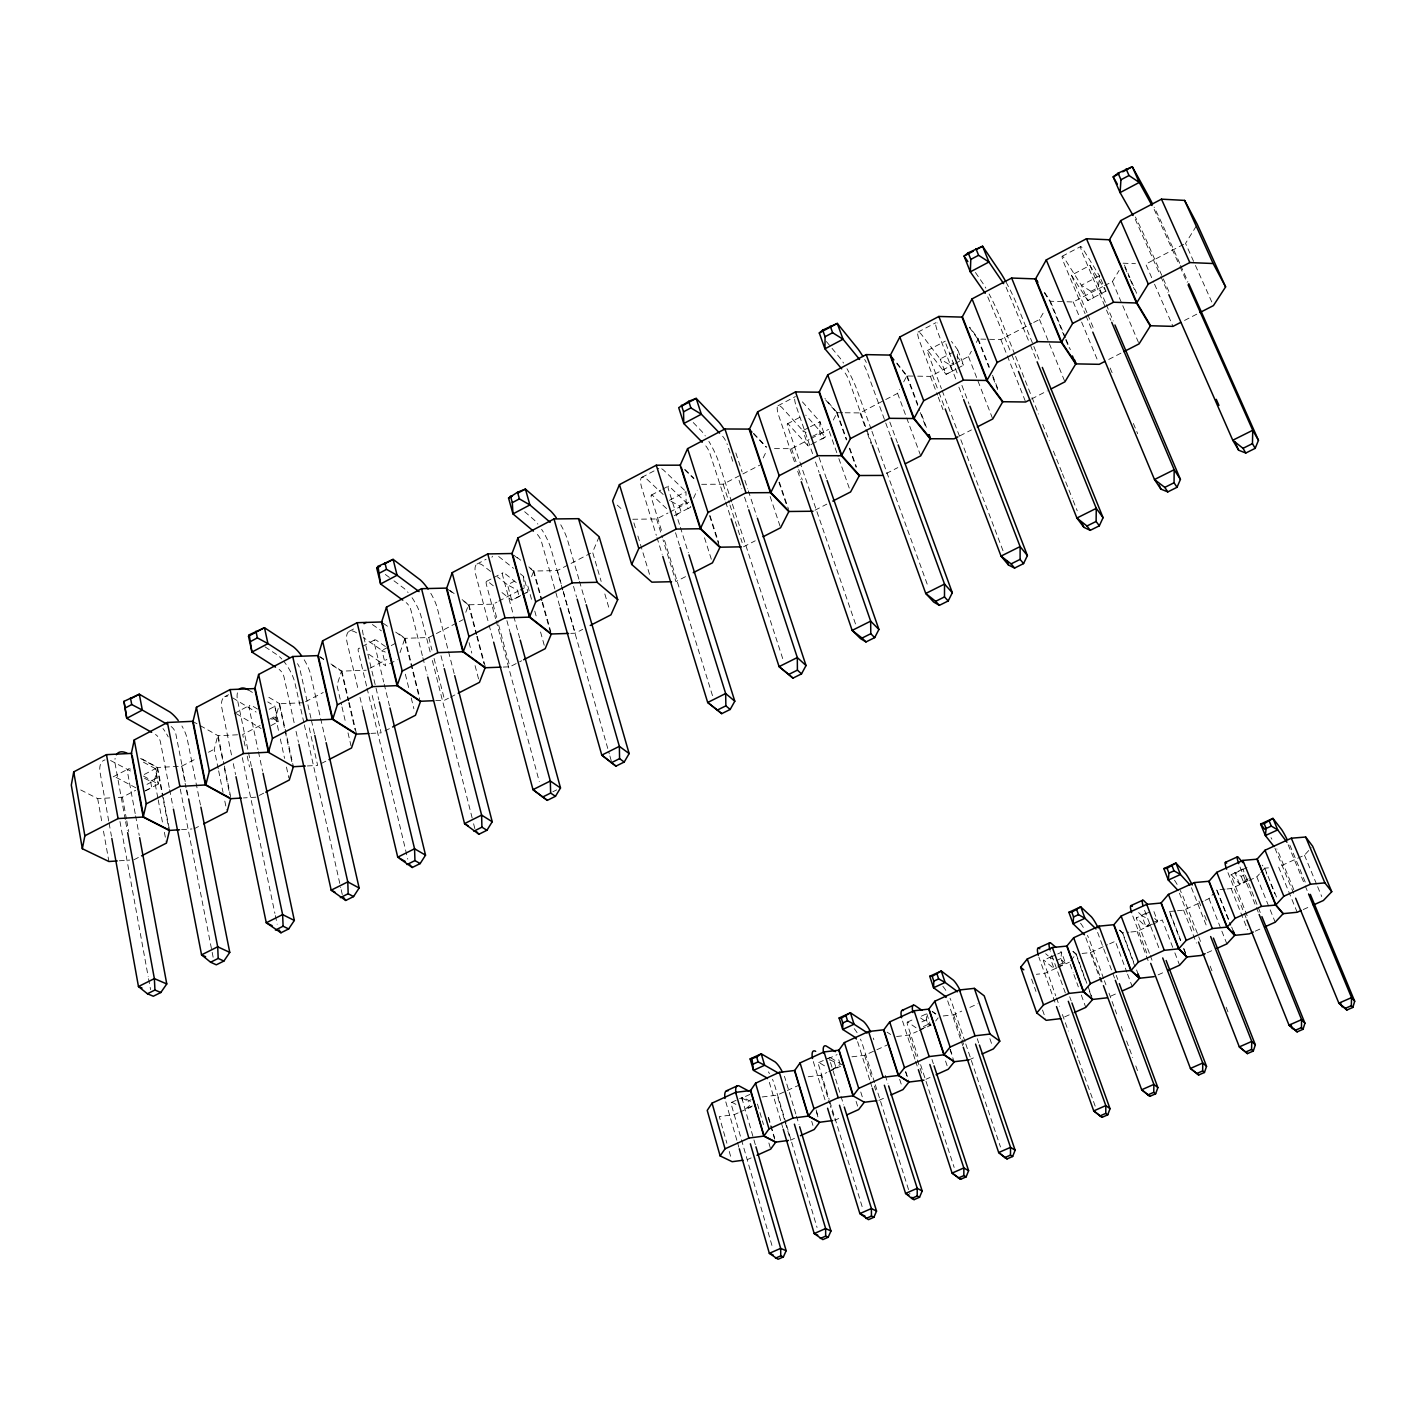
<?xml version="1.0" encoding="UTF-8"?>
<svg xmlns="http://www.w3.org/2000/svg" width="1426" height="1426" viewBox="0 0 1426 1426"><rect width="100%" height="100%" fill="white"/><g stroke="black" fill="none" stroke-linecap="round" stroke-linejoin="round"><path stroke-width="0.75" stroke-dasharray="5 3.75" d="M810.467 426.677L819.968 421.722L825.351 437.087L821.982 438.994L819.754 432.595L819.968 421.722L800.467 399.654M957.256 359.156L957.719 349.816L951.463 341.402M926.757 1013.708L930.465 1024.884L927.987 1024.456L926.454 1019.804L926.757 1013.708L919.324 1017.112L930.465 1024.884L919.289 1029.982M1086.933 312.651L1071.443 275.182L1089.927 265.432L1105.934 291.118L1101.193 293.756L1098.501 287.392L1099.428 275.824L1083.154 249.318A27.825 1.996 64 0 0 1083.1 254.737L1105.649 307.998M1057.7 953.958L1061.514 952.212L1065.561 963.406L1062.673 963.156L1060.98 958.486L1061.514 952.212L1058.609 949.716M1243.044 868.933L1230.941 874.798L1248.071 918.023M157.805 797.74L154.507 780.45L157.52 767.384L140.96 758.382M218.214 768.703L214.239 749.256L217.715 735.869L222.599 759.737M1089.999 265.432L1105.453 302.633M278.462 730.344L275.628 717.367L279.585 703.66L266.02 695.656M332.311 665.265L341.42 671.289L336.982 685.336L341.491 704.783M1071.443 275.182L1087.771 300.565L1093.653 297.678L1090.961 291.314L1081.354 285.271L1064.776 258.979A27.771 2.21 63.9 0 0 1064.509 264.487L1085.079 313.684M400.029 652.591L404.966 638.188L396.143 631.95M465.785 612.289L468.512 604.927L461.685 599.758M531.577 576.585L533.805 570.935L528.868 566.906M599.134 536.729L592.61 552.201L601.166 581.434M693.517 498.209L697.189 490.205M763.195 457.889L766.725 450.598M833.337 420.046L837.133 412.577L824.941 398.478M885.724 399.53L897.578 393.362L899.61 389.53M903.692 381.865L906.74 376.125L896.473 363.184M955.153 363.47L968.468 356.536L971.409 351.242M976.311 342.418L978.272 338.889L969.787 327.178M1033.69 322.472L1039.483 319.46L1044.705 310.422M1104.597 285.646L1112.44 281.564L1119.107 270.441M1196.254 226.146L1185.541 243.383L1194.525 263.454M935.688 1020.998L938.094 1017.897M1070.748 960.536L1076.167 953.994L1073.154 951.338M1205.095 900.376L1208.998 898.612L1214.079 892.854M1248.926 880.484L1256.805 876.901L1259.443 873.96M1260.762 872.498L1264.702 868.113L1262.224 865.119M1297.197 912.266L1278.569 866.955L1304.469 855.172L1311.296 847.721M1146.254 913.103L1136.272 918.005L1149.463 953.459M1248.071 878.755L1239.64 884.191L1231.066 874.441M1149.641 923.549L1146.005 926.811L1136.397 917.613M1051.283 956.454L1043.386 960.661L1055.739 995.829M831.429 1069.963L840.217 1064.42M525.873 593.038L527.87 591.826L523.609 576.443L520.24 573.733M224.702 696.744L228.57 694.712M349.138 631.29L354.45 628.51M477.015 564.036L486.106 559.259M641.896 477.318L658.83 468.405M778.026 405.715L795.441 396.553M918.059 332.062L935.991 322.632M1062.21 256.252L1080.676 246.538M113.224 776.813L128.304 768.917M234.345 713.41L249.835 705.3M362.275 646.424L374.646 639.935M486.569 581.345L492.023 578.493M493.842 577.53L502.915 572.771M651.379 495.054L660.773 490.116M662.662 489.136L668.313 486.177M787.437 423.807L800.984 416.713M927.417 350.511L945.331 341.135M144.258 774.478L155.381 768.667L158.322 784.068L155.381 768.667L140.354 760.504M269.193 709.257L274.897 706.28L278.248 721.681L277.357 722.305L274.897 706.28L267.767 701.895M395.644 643.251L381.954 650.399L363.826 637.868M514.679 581.095L507.549 584.82L497.353 576.781M669.364 500.348L685.977 491.667L686.102 502.219L688.116 508.636L690.861 507.05L669.792 486.872A6.542 1.622 62.2 0 0 668.402 489.118L679.703 525.178M808.578 427.675L802.874 430.652L782.001 407.586A26.969 5.348 62.7 0 0 778.4 414.699L794.835 462.897M953.816 351.848L940.144 358.978L921.356 334.344A27.361 3.832 63.3 0 0 919.378 340.689L938.201 390.439M144.543 778.346L150.532 781.234L156.717 778.008M269.621 719.203L275.967 715.888M671.004 501.257L679.168 505.838L686.102 502.219M812.624 436.32L819.754 432.595M949.823 364.824L952.283 371.223L946.008 374.307L940.144 358.978L949.823 364.824L953.495 362.917M1090.961 291.314L1098.501 287.392M118.305 797.419L122.422 797.17L135.63 790.289M146.967 784.389L154.507 780.45M140.532 758.507L157.092 767.509L181.726 766.19L197.038 758.222M208.517 752.251L214.239 749.256M260.138 725.46L242.687 734.533L245.415 747.491M271.76 719.399L275.628 717.367M305.556 701.699L323.239 692.483M369.94 668.259L386.874 659.436M395.697 632.092L404.521 638.331L428.763 637.529L434.467 634.552M436.374 633.572L457.336 622.645M459.243 621.647L463.058 619.668M462.113 599.615L468.94 604.802L493.057 604.143L496.925 602.129M498.85 601.112L518.173 591.059M520.098 590.061L527.834 586.033L532.468 602.735M530.08 568.386L533.377 571.06L557.352 570.56L569.117 564.429M571.06 563.413L590.649 553.217M635.354 527.638L632.805 519.242L656.602 518.975L667.956 513.039M669.846 512.059L688.794 502.202M701.663 484.305L723.16 484.198L759.666 465.197M774.478 448.637L791.573 448.673L809.095 439.547M811.055 438.531L828.577 429.386M845.172 412.774L860.038 412.916L883.746 400.563M917.738 376.161L930.394 376.375L953.245 364.468M969.323 327.303L977.808 339.031L1000.838 339.566L1031.747 323.47M1067.005 301.777L1073.243 301.973L1102.637 286.662M1183.633 244.363L1145.755 264.095L1153.67 282.17M270.993 725.602L278.248 721.681L270.726 717.082M389.619 663.75L397.462 659.668M520.704 595.551L511.738 600.221L501.702 592.343M522.486 594.624L527.87 591.826M676.031 514.75L689.008 508.012M812 444.021L825.351 437.087L807.615 417.158M955.955 369.316L946.008 374.307L928.522 351.438A6.72 0.945 63.3 0 0 927.987 353.291L941.392 388.585M957.773 368.193L963.655 365.127L957.719 349.816M1105.934 291.118L1087.771 300.565L1081.354 285.271L1099.428 275.824L1105.114 289.211M194.043 828.827L201.797 824.834M321.403 763.445L327.053 760.557M435.732 700.594L444.627 700.202L448.495 698.223M450.438 697.225L456.231 694.248M570.756 633.358L575.159 633.215L582.699 629.347M743.516 546.8L755.227 540.793M886.366 473.468L897.81 467.603M1031.551 398.959L1047.254 390.902M1184.543 320.44L1198.018 313.524M133.901 859.771L139.641 856.83M263.721 793.141L255.86 797.187L243.454 797.936M384.967 730.932L390.688 727.991M503.253 667.065L509.884 666.798L521.649 660.755M685.532 576.657L675.924 581.594L663.037 539.848M814.977 510.223L826.848 504.127M959.858 435.857L971.462 429.903M1108.733 359.441L1122.012 352.632M552.86 791.769L556.693 789.879M674.177 515.713L681.182 512.237L679.168 505.838M855.493 623.946L787.74 426.677A6.631 1.319 62.7 0 1 788.738 424.591L808.185 445.999L811.519 444.359M731.627 1102.351L742.518 1097.378M818.738 1062.584L829.825 1057.539M907.435 1022.103L914.957 1018.681M755.334 1144.722L741.876 1098.091L752.643 1093.172M827.971 1058.805L837.098 1054.634M1055.775 954.832L1050.053 957.452L1045.668 953.727M1149.516 912.052L1141.745 915.599L1138.625 912.533M1247.019 867.561L1235.13 872.979L1232.314 869.735M741.876 1098.091L748.115 1101.068L751.11 1099.713M829.522 1059.571L834.192 1061.853L837.24 1060.463M926.454 1019.804L921.802 1021.925L922.818 1025.027M1060.98 958.486L1056.203 960.661L1050.053 957.452L1054.064 968.646L1043.672 959.983M1247.59 880.573L1239.64 884.191L1235.13 872.979L1241.208 876.33L1246.181 874.085M923.335 1026.577L927.987 1024.456M1057.878 965.331L1062.673 963.156M752.304 1105.97L745.121 1109.232L749.47 1105.72L748.115 1101.068M833.247 1069.126L840.574 1065.792M1057.896 966.899L1065.561 963.406L1058.912 957.719M1151.851 924.137L1146.005 926.811L1141.745 915.599L1147.859 918.879M738.133 1112.904L734.265 1114.669L719.274 1116.558L726.886 1143.242M740.058 1112.03L751.662 1106.736M762.215 1096.968L777.134 1095.115L798.596 1085.346M808.221 1076.755L820.966 1075.222L826.866 1072.53M828.845 1071.639L840.645 1066.256M851.91 1056.809L864.602 1055.311L888.451 1044.474M896.597 1036.506L909.235 1035.044L917.239 1031.408M919.253 1030.499L931.285 1025.027M943.192 1015.972L953.673 1014.795L961.766 1011.105M969.858 1007.416L977.951 1003.744M1056.078 968.236L1044.67 973.423L1036.363 974.297M1057.985 967.363L1069.393 962.176M1082.084 953.441L1090.355 952.604L1107.628 944.743M1109.553 943.869L1115.31 941.249L1126.807 972.086M1130.871 931.998L1137.039 931.392L1150.604 925.224M1152.547 924.333L1162.226 919.93L1174.079 950.803M1177.448 910.751L1183.58 910.162L1203.134 901.268M1227.091 888.951L1231.155 888.576L1246.948 881.393M794.478 1138.376L790.539 1140.158L777.134 1095.115M878.897 1100.409L884.904 1097.699M968.86 1059.946L976.418 1056.559M1110.854 996.079L1116.665 993.476M1207.127 952.782L1213.045 950.126M1303.239 909.556L1309.282 906.829M747.242 1159.659L751.145 1157.912M838.773 1118.483L834.798 1120.283L830.395 1105.934M925.991 1079.268L930.037 1077.45M1064.652 1016.898L1070.409 1014.314M1158.072 974.885L1165.898 971.373M1255.254 931.178L1261.244 928.486M1119.766 930.091L1122.654 932.818L1128.822 932.212M1175.398 910.947L1169.267 911.535L1180.425 940.447M1225.041 889.129L1216.913 889.877L1230.852 924.993M1268.463 867.846L1264.399 868.202L1266.823 874.138M119.321 860.787L129.73 860.074M181.583 829.629L191.975 828.952M80.729 789.951L97.681 798.613L110.052 797.9M307.356 765.958L317.641 765.388L308.444 724.337M370.903 733.392L381.152 732.875L371.348 691.824M192.635 721.324L218.142 735.745L240.637 734.64M303.595 702.715L279.139 703.784L292.936 766.742M330.921 663.928L341.848 671.147L366.179 670.22M825.832 400.189L836.688 412.702L843.051 412.756M896.918 363.042L907.203 376.001L915.635 376.125M1044.705 292.597L1050.374 301.243L1064.919 301.706M1123.082 263.186L1135.452 263.685M1154.507 921.339L1157.698 921.481L1153.42 910.269M110.533 760.486L131.103 771.359M385.252 652.092L381.954 650.399L385.697 665.782L367.801 653.571M135.969 787.865L115.435 777.027A6.185 2.959 59.1 0 0 113.991 776.617M735.923 1104.384L732.233 1102.441A4.118 1.373 65.9 0 0 731.485 1105.168L772.446 1247.197M143.491 776.1L158.322 784.068L143.438 791.804L151.744 787.651L150.532 781.234M750.433 1101.389L743.124 1097.467A4.135 1.355 65.9 0 0 742.393 1100.195M806.118 432.541L802.874 430.652L808.185 445.999M236.395 713.713L261.083 728.49M824.495 1065.81L819.308 1062.709A4.153 1.23 65.8 0 0 818.738 1065.382L829.166 1099.339M232.759 697.92L256.074 712.055M257.518 709.061L251.867 705.62A6.274 2.638 60 0 0 249.229 708.472L257.981 749.559M842.409 1064.955L830.378 1057.646A4.171 1.212 65.7 0 0 829.843 1060.302M356.571 632.877L355.092 631.968A25.793 9.715 60.7 0 0 346.839 641.29L357.962 688.776M248.177 689.81L253.525 693.107M265.04 646.869L277.678 655.176A25.935 10.535 60.1 0 1 281.795 659.026M319.994 656.691L323.631 659.097M319.549 656.833L325.021 660.434M887.115 1032.157L890.662 1034.51M916.045 1027.772L907.952 1022.246A4.207 1.087 65.6 0 0 907.56 1024.848L917.845 1056.31M385.412 646.531L376.535 640.363A6.346 2.353 60.8 0 0 374.254 643.037L383.683 682.002M372.418 624.552L381.402 630.862M932.461 1011.515L935.866 1013.922M383.344 623.34L388.638 627.083M932.158 1011.604L935.581 1014.011M498.672 556.496L513.52 568.314M385.341 574.464L392.257 579.562M393.986 580.828L404.164 588.457A26.292 9.287 60.8 0 1 408.086 592.503M450.17 590.56L455.286 594.446M448.014 589.401L454.858 594.571M493.325 585.801L488.298 581.861A6.435 2.086 61.3 0 0 486.355 584.393L495.553 618.67M490.562 571.398L482.398 565.053A26.149 8.467 61.3 0 0 475.482 573.733L488.53 622.912M516.248 582.574L504.626 573.323A6.435 2.032 61.4 0 0 502.736 575.819L513.235 614.392M517.335 557.513L520.633 560.204M513.592 554.981L520.187 560.329M524.661 511.72L534.162 519.902A26.648 7.968 61.5 0 1 537.887 524.126M1072.851 951.427L1075.881 954.083L1086.398 982.96M617.262 505.125L623.483 510.775M666.566 508.583L652.876 495.713A6.542 1.658 62.1 0 0 651.45 497.995L661.931 531.934M1119.463 930.18L1122.351 932.907L1135.506 968.004M663.197 494.501L646.513 478.797A26.595 6.773 62.1 0 0 641.397 486.64L656.299 535.32M684.462 490.205L663.375 469.938A26.648 6.595 62.2 0 0 660.755 468.37M685.068 469.564L693.999 478.334M684.605 469.707L693.553 478.476M1154.668 918.451L1157.698 921.481M693.25 422.559L701.842 431.454A27.13 6.203 62.3 0 1 705.3 435.928M753.837 433.504L766.635 447.122M753.374 433.647L766.19 447.247M826.367 341.527L830.627 346.643M832.035 348.354L840.324 358.407A27.522 4.706 62.9 0 1 843.568 363.095M957.024 356.268L963.655 365.127M975.437 272.491L982.853 283.239A27.932 3.102 63.5 0 1 985.847 288.141M987.737 296.858L1011.07 352.864M1044.242 292.722L1049.91 301.385L1064.901 337.748M1006.079 287.214L1029.643 343.238M1135.256 219.301L1159.962 274.523M1154.151 209.372L1179.088 264.594M1274.969 848.292L1294.79 896.134M1191.441 887.721L1206.61 926.258M1179.445 893.193L1194.489 931.731M1195.434 265.468L1212.528 303.613M1179.73 263.311L1163.313 226.449A28.413 1.176 64.3 0 0 1154.133 207.144M1180.639 265.361L1187.876 281.635M1179.997 266.626L1187.181 282.776M1168.857 291.457L1144.579 236.253A28.36 1.408 64.2 0 0 1135.399 217.002M1160.853 276.537L1167.965 292.704M1154.543 284.184L1172.974 326.376M1124.419 265.058L1136.629 293.31M1124.829 267.215L1129.178 277.304M1130.052 279.318L1134.419 289.425M1112.44 281.564L1121.888 303.667M1122.761 305.681L1139.089 343.862M1106.309 304.665L1113.207 320.921M1106.523 310.048L1110.854 320.28M1288.159 844.762L1304.38 883.853M1087.788 314.7L1093.813 329.067M1110.159 368.051L1112.743 374.2M1133.367 423.451L1137.681 433.718M1085.935 315.734L1091.942 330.066M1304.469 855.172L1316.804 884.726M1317.624 886.705L1321.742 896.562M1073.243 301.973L1080.783 320.066M1081.621 322.08L1098.394 362.311M1305.218 882.052L1290.869 847.525A17.878 1.782 65 0 0 1288.979 843.336M1305.218 885.885L1308.587 894.013M1293.774 889.664L1278.694 853.069A17.861 1.872 65 0 0 1276.823 848.898M1050.374 301.243L1065.365 337.606M1066.185 339.62L1070.356 349.726M1065.721 339.762L1069.054 347.855M1264.702 868.113L1276.805 897.756M1270.851 884.013L1274.897 893.906M1039.483 319.46L1064.919 381.829M1256.805 876.901L1269.354 907.792M1270.192 909.841L1275.2 922.212M1038.984 359.174L1016.417 303.364A27.985 2.888 63.6 0 0 1005.651 281.368M1260.263 912.515L1243.115 869.86M1030.463 345.306L1036.31 359.744M1240.014 867.008L1258.32 912.39M1241.208 876.33L1243.098 881.018M1246.074 917.916L1227.287 870.983M1231.155 888.576L1247.625 929.752M1014.759 354.308L998.2 312.9A27.932 3.102 63.5 0 0 989.091 293.97M1015.579 356.375L1031.194 395.501M1032.032 397.551L1038.609 414.021M1042.709 424.324L1049.286 440.794M1053.404 451.097L1061.621 471.685M1062.441 473.735L1072.299 498.44M1073.118 500.508L1077.236 510.793M1011.89 354.931L1017.647 369.387M1000.838 339.566L1025.65 401.989M1231.672 927.06L1233.312 931.196M1216.61 889.967L1230.549 925.1M1208.998 898.612L1226.877 943.905M978.272 338.889L989.377 367.195M992.549 375.288L998.111 389.458M1198.909 901.107L1201.334 907.275M1204.56 915.492L1206.966 921.642M977.808 339.031L988.913 367.338M992.888 377.462L997.647 389.583M1200.549 941.463L1183.081 896.704A17.682 2.567 65.2 0 0 1180.282 890.484M1210.139 966.115L1212.546 972.265M1226.146 1007.184L1228.552 1013.333M968.468 356.536L992.746 418.977M1183.58 910.162L1196.396 943.103M1169.552 911.446L1180.71 940.358M1183.901 948.611L1186.289 954.814M1183.598 948.718L1186.004 954.903M957.113 372.952L945.937 343.898A6.738 0.891 63.4 0 1 945.367 342.187M961.908 385.394L969.092 404.075M955.705 378.87L937.435 331.206A27.415 3.618 63.4 0 1 937.221 322.989M958.878 387.159L962.853 397.515M1174.864 952.853L1179.605 965.206M1158.785 947.648L1144.08 909.004M942.176 390.653L1003.708 552.557M938.985 392.506L945.278 409.066M1150.247 955.527L1152.618 961.748M930.394 376.375L937.488 395.109M938.272 397.194L943.014 409.69M1132.761 915.991L1146.789 953.085M1137.039 931.392L1148.714 962.247M1122.654 932.818L1133.492 961.712M1136.575 969.965L1138.126 974.101M907.203 376.001L917.791 404.342M921.57 414.449L926.864 428.638M906.74 376.125L919.592 410.545M920.34 412.577L926.401 428.763M1127.574 974.154L1132.173 986.489M1116.237 975.331L1117.788 979.484M1097.61 932.39L1114.562 978.2M897.578 393.362L920.715 455.857M1103.635 978.592L1089.25 939.538A17.522 3.244 65.3 0 0 1087.468 935.403M1104.401 980.678L1105.934 984.831M1109 993.156L1111.3 999.376M1112.066 1001.462L1116.647 1013.939M1121.246 1026.417L1123.528 1032.656M1126.593 1040.962L1132.725 1057.611M1135.773 1065.917L1138.073 1072.156M1085.828 937.773L1099.606 975.241M1100.373 977.327L1102.655 983.583M1090.355 952.604L1101.674 983.441M889.824 422.025L897.453 442.844M890.43 435.875L866.812 371.152A6.773 1.105 63 0 0 862.302 362.828M1076.167 953.994L1091.959 997.309M1089.411 991.213L1091.656 997.398M1070.142 964.226L1073.118 972.461M1073.867 974.511L1078.323 986.845M1081.318 995.063L1085.774 1007.398M871.179 429.208L856.028 387.355A27.522 4.706 62.9 0 0 846.973 368.728M871.946 431.294L928.379 587.441M871.571 443.13L849.005 380.51A6.773 1.159 62.9 0 0 844.495 372.186M860.038 412.916L866.794 431.668M867.543 433.754L871.304 444.163M1069.696 996.756L1071.193 1000.909M1065.311 992.942L1050.534 951.748M1056.488 997.915L1059.447 1006.203M1062.406 1014.492L1068.341 1031.069M1071.3 1039.358L1077.967 1058.021M1078.716 1060.088L1086.862 1082.887M1087.61 1084.954L1095.756 1107.752M1054.937 1002.193L1038.859 957.078M837.133 412.577L846.794 439.796M849.771 448.156L856.473 466.997M836.688 412.702L846.349 439.921M849.326 448.299L856.01 467.14M1031.586 979.092L1035.971 991.462M1042.531 1010.018L1045.454 1018.271M829.326 431.472L838.131 456.498M838.862 458.584L850.609 491.934M819.059 457.407L827.098 480.491M812.588 453.682L795.94 405.501A27.023 5.151 62.8 0 1 794.959 397.105M815.494 462.042L819.13 472.523M791.573 448.673L797.99 467.443M798.703 469.528L802.285 479.956M797.704 471.257L800.574 479.635M989.876 1038.645L992.692 1046.862M873.3 1038.092L873.853 1039.714M977.273 1038.698L978.699 1042.905M779.38 482.148L788.56 509.385M778.917 482.291L786.689 505.339M965.045 1041.8L951.712 1002.3A17.272 4.189 65.5 0 0 950.001 998.2M965.758 1043.903L1000.482 1146.985M953.673 1014.795L964.029 1045.579M960.429 1038.788L947.684 1000.856A4.242 1.034 65.5 0 0 947.31 999.858M961.142 1040.891L963.263 1047.219M770.129 496.48L780.592 527.763M950.269 1049.286L952.336 1055.472M949.983 1049.393L953.424 1059.678M945.545 1061.033L948.272 1069.25M735.852 452.987L742.108 471.935M744.889 480.348L747.67 488.761M748.365 490.865L756.707 516.123M931.998 1059.554L933.37 1063.743M732.768 461.293L727.224 444.413A6.684 1.479 62.4 0 0 726.975 443.7M739.024 480.277L741.787 488.726M744.568 497.157L748.044 507.709M920.59 1064.705L954.172 1167.448M909.235 1035.044L921.962 1074.028M914.922 1059.144L902.07 1019.572M915.617 1061.247L917.684 1067.575M731.681 501.988L717.848 459.707A27.13 6.203 62.3 0 0 708.865 441.365M732.376 504.091L783.801 661.931M723.16 484.198L729.274 502.986M729.952 505.071L742.162 542.629M724.978 499.92L709.916 453.486A6.667 1.533 62.3 0 0 705.317 445.375M725.674 502.023L730.451 516.8M905.813 1071.746L909.146 1082.031M905.51 1071.835L906.847 1075.953M899.663 1079.322L901.66 1085.489M710.023 515.624L718.757 542.878M709.578 515.766L718.971 545.106M885.261 1075.436L887.952 1083.831M704.515 537.78L712.465 562.824M874.637 1082.637L862.088 1043.208A17.13 4.795 65.6 0 0 860.448 1039.126M875.297 1084.74L909.931 1193.972M864.602 1055.311L871.749 1077.86M874.352 1086.059L875.653 1090.159M869.664 1079.838L857.686 1041.96A4.207 1.176 65.6 0 0 857.329 1040.962M870.323 1081.942L872.32 1088.252M860.769 1092.031L863.354 1100.248M680.362 527.299L688.33 552.753M856.099 1101.353L858.666 1109.553M675.532 532.718L679.489 545.409M838.755 1059.768L839.718 1062.869M834.192 1061.853L835.636 1066.505M830.485 1062.441L840.36 1094.295M841.019 1096.416L843.639 1104.9M664.552 540.418L713.018 697.367M656.602 518.975L662.395 537.762M656.958 537.442L662.163 554.357M829.825 1101.478L862.445 1207.644M820.966 1075.222L829.772 1103.884M824.994 1099.803L812.927 1060.302M816.1 1109.891L818.595 1118.127M816.438 1112.048L818.31 1118.216M637.903 536.016L649.989 575.872M811.715 1121.317L812.945 1125.417M795.833 1113.991L785.102 1078.341A16.987 5.312 65.8 0 0 784.336 1076.309M796.474 1116.13L799.023 1124.633M786.011 1123.26L774.086 1083.368A16.969 5.383 65.8 0 0 772.482 1079.304M786.653 1125.399L817.045 1227.483M780.699 1120.658L769.309 1082.316A4.171 1.319 65.8 0 0 769.149 1081.835M781.323 1122.797L783.23 1129.178M768.543 1117.414L774.603 1137.948M768.257 1117.503L775.53 1142.155M757.473 1104.098L763.48 1124.561M768.881 1142.975L770.682 1149.124M604.838 593.965L609.722 610.667M578.903 579.188L567.138 538.636A26.702 7.79 61.6 0 0 560.008 523.502M579.509 581.327L585.64 602.592M725.798 1101.87L736.85 1140.265M737.456 1142.404L739.292 1148.803M573.519 586.389L576.567 597.066M729.239 1151.442L730.985 1157.609M557.352 570.56L562.7 589.348M563.288 591.433L575.159 633.215M562.735 590.007L550.543 547.334A26.648 7.968 61.5 0 0 541.63 529.349M563.341 592.146L609.276 753.784M609.865 755.905L611.683 762.286M559.598 605.836L541.524 541.844A6.56 1.961 61.5 0 0 536.818 533.966M533.805 570.935L542.005 600.31M542.593 602.396L550.793 631.771M533.377 571.06L541.577 600.435M542.147 602.538L550.347 631.914M534.768 611.094L537.085 619.437M540.561 631.985L544.607 646.602M513.823 616.531L519.652 637.957M506.907 620.684L510.383 633.518M493.057 604.143L498.102 622.93M498.672 625.034L509.884 666.798M496.141 620.809L539.26 781.537M489.082 625.051L493.075 640.024M468.94 604.802L476.694 634.178M477.247 636.263L485.535 667.742M468.512 604.927L476.248 634.303M476.801 636.406L483.984 663.678M469.065 642.645L471.792 653.09M475.072 665.621L479.457 682.341M454.163 673.535L436.944 606.799A26.345 9.126 60.9 0 0 429.921 591.879M440.973 655.675L443.718 666.441M428.763 637.529L431.935 650.06M434.057 658.42L444.627 700.202M430.153 651.914L420.795 615.266A26.292 9.287 60.8 0 0 411.954 597.547M432.328 660.505L473.075 821.608M473.61 823.765L475.25 830.199M422.346 655.586L410.991 610.346A6.47 2.282 60.8 0 0 406.196 602.645M422.88 657.742L427.212 674.961M404.966 638.188L419.565 696.957M404.521 638.331L419.636 699.186M405.358 674.195L409.084 689.328M411.223 697.974L413.879 708.775M384.2 684.159L389.441 705.817M363.79 637.172L378.817 699.792M366.553 686.013L358.318 651.379A6.346 2.389 60.7 0 1 360.19 648.42M367.07 688.17L407.765 859.147M359.994 697.403L363.06 710.362M341.848 671.147L348.71 700.523M349.21 702.626L356.553 734.105M341.42 671.289L348.283 700.665M348.764 702.768L355.127 730.041M341.99 706.94L345.502 722.073M348.015 732.875L351.01 745.834M325.663 740.486L310.28 673.143A25.989 10.374 60.2 0 0 303.346 658.402M310.957 718.205L299.799 668.687A6.381 2.549 60.2 0 0 297.446 663.66M311.438 720.362L314.825 735.442M303.881 722.679L294.558 681.361A25.935 10.535 60.1 0 0 283.81 661.361M304.362 724.854L340.707 887.542M341.188 889.699L342.65 896.205M294.113 722.661L284.006 676.976A6.381 2.585 60.1 0 0 279.139 669.454M296.038 731.36L298.444 742.233M279.585 703.66L293.382 766.618M280.334 738.989L284.576 758.418M286.466 767.063L288.818 777.865M258.445 751.734L262.58 771.199M251.386 766.368L237.251 698.811A25.508 10.748 60 0 1 237.554 692.287M247.233 756.136L249.497 766.938M242.313 757.687L274.897 913.406M275.361 915.581L277.161 924.226M231.493 754.924L221.654 707.011A25.454 10.909 59.9 0 1 227.607 696.138M233.294 763.641L235.557 774.55M218.142 735.745L223.935 763.944M224.381 766.119L231.065 798.667M224.381 768.418L229.729 794.46M218.659 770.86L223.062 792.464M224.809 801.091L226.574 809.736M363.274 635.016L362.846 632.877A25.846 9.554 60.8 0 1 362.81 626.424M200.46 804.995L186.984 737.688A25.65 11.551 59.4 0 0 181.922 725.977M185.202 781.573L175.808 733.748A6.31 2.834 59.4 0 0 170.888 726.387M186.913 790.271L188.196 796.795M181.726 766.19L185.986 787.794M186.396 789.951L187.679 796.421M180.282 789.148L213.312 958.219M169.231 787.473L160.407 741.823A6.292 2.87 59.3 0 0 155.487 734.479M169.658 789.648L173.009 807.027M157.52 767.384L162.921 795.601M163.33 797.758L169.569 830.306M157.092 767.509L169.141 830.431M158.215 799.897L162.742 823.64M164.382 832.285L166.45 843.087M135.203 813.64L127.52 772.161A6.185 2.923 59.2 0 1 130.497 769.149M135.613 815.832L139.249 835.476M122.422 797.17L126.379 818.756M126.771 820.913L128.75 831.715M125.256 819.611L114.989 762.999A25.169 11.889 59.2 0 1 115.114 758.329M125.648 821.786L127.253 830.502M119.962 821.536L148.161 976.543M148.571 978.735L150.55 989.644M108.715 821.037L99.82 770.967A25.133 12.014 59.1 0 1 105.043 759.898M109.107 823.212L111.46 836.278M97.681 798.613L101.941 822.481M103.492 831.162L108.911 861.518M523.609 576.443L524.108 586.621M1271.012 837.668A17.861 1.872 65 0 1 1271.903 839.201M1174.471 880.198A17.682 2.567 65.2 0 1 1177.252 884.673M942.871 986.364A17.272 4.189 65.5 0 1 947.007 992.336M854.21 1028.645A17.13 4.795 65.6 0 1 857.436 1033.315M768.382 1071.871A16.969 5.383 65.8 0 1 769.487 1073.564M1080.552 923.246A17.522 3.244 65.3 0 1 1084.473 929.431M864.655 359.423A27.575 4.51 63 0 1 866.348 362.489M805.797 415.144A6.649 1.266 62.8 0 1 806.136 415.501M722.625 436.267A6.684 1.479 62.4 0 1 725.584 440.652M491.934 557.263A26.185 8.289 61.4 0 1 492.54 556.158M162.974 728.526A25.615 11.693 59.3 0 1 164.881 731.199M166.628 734.016A25.615 11.693 59.3 0 1 168.215 736.921M519.171 596.514L511.738 600.221L507.549 584.82L517.406 590.114L519.171 596.514"/><path stroke-width="1.5" d="M888.612 1085.935L922.176 1190.995L919.556 1197.252L917.203 1196.004L917.221 1188.321L884.352 1085.222M872.32 445.233L925.741 593.466L933.638 602.022L939.342 605.355L948.183 600.97L944.493 596.924L944.529 584.072L891.197 437.96M1071.942 1002.977L1110.016 1108.697L1107.752 1114.829L1105.774 1113.385L1105.81 1105.596L1068.306 1001.302M979.412 1045.026L1015.116 1150.229L1012.656 1156.468L1010.481 1155.113L1010.535 1147.342L975.562 1044.099M1092.797 332.115L1154.49 479.528L1160.889 489.118L1167.787 491.899L1177.02 487.3L1174.061 482.754L1174.168 469.707L1111.727 322.329M862.944 356.5A27.575 4.51 63 0 0 858.06 349.049L837.294 323.417L822.677 330.119L825.066 336.732L824.941 348.8L841.697 368.853M1166.147 960.518L1206.539 1066.363L1204.453 1072.477L1202.671 1070.926L1202.742 1063.03L1162.707 957.951M1018.485 371.455L1076.897 518.03L1083.813 527.281L1090.213 530.347L1099.321 525.82L1096.113 521.453L1096.273 508.351L1037.13 361.812M867.079 1033.084A4.207 1.159 65.6 0 0 866.099 1032.05L854.049 1024.225L842.695 1029.429L839.112 1017.986L841.287 1018.164L842.802 1022.941L842.695 1029.429L854.851 1037.183A4.207 1.176 65.6 0 1 856.366 1039.037M1119.321 983.637L1157.876 1087.628L1155.63 1093.813L1153.759 1092.316L1153.884 1084.402L1115.328 980.286M1246.894 919.984L1289.015 1025.151L1297.125 1031.871L1303.043 1029.287L1301.457 1027.629L1301.582 1019.643L1259.14 914.44M1168.839 294.736L1232.759 440.242L1238.624 450.206L1245.771 453.022L1255.165 448.352L1252.456 443.629L1252.741 430.278L1188.072 284.808M1198.5 942.016L1239.319 1046.898L1247.411 1053.618L1253.276 1051.051L1251.582 1049.447L1251.761 1041.426L1210.638 936.543M1295.646 898.202L1338.871 1003.173L1346.839 1010.054L1352.811 1007.433L1351.331 1005.722L1351.545 997.612L1308.587 894.013M957.292 991.836A4.26 1.016 65.5 0 0 956.347 990.767L945.135 982.443L933.567 987.755L929.734 976.293L932.212 976.347L933.816 981.141L933.567 987.755L944.885 996.008A4.242 1.034 65.5 0 1 946.098 997.469M1005.651 281.368A27.985 2.888 63.6 0 0 1001.105 273.614L982.603 246.235L968.183 252.812L970.803 259.425L970.322 271.867L985.241 293.293M1152.582 204.025A28.413 1.176 64.3 0 0 1148.376 195.915L1132.297 166.717L1118.073 173.188L1120.961 179.765L1120.087 192.599L1133.082 215.486M1095.988 928.95L1084.972 918.291L1073.083 923.745L1068.876 912.284L1071.799 912.141L1073.546 916.954L1073.083 923.745L1084.455 934.779M1189.979 884.976L1180.425 874.512L1168.304 880.074L1163.848 868.594L1167.074 868.327L1168.928 873.122L1168.304 880.074L1177.769 890.145M1286.947 842.213L1277.714 829.896L1265.361 835.565L1260.637 824.068L1264.185 823.675L1266.145 828.47L1265.361 835.565L1274.042 846.545M178.268 720.486A25.65 11.551 59.4 0 0 169.908 712.02L139.302 694.195L123.973 701.36L126.754 718.33L151.655 732.322M131.78 753.374L106.469 754.657L73.724 771.894L71.3 785.12L82.334 848.72L108.911 861.518L117.235 860.947M82.334 848.72L84.865 835.796L73.724 771.894M203.74 823.854L227.019 811.893L230.62 798.81L205.397 784.96L192.635 721.324L167.412 722.483L134.24 739.951L131.335 753.498L143.224 817.116L169.141 830.431L179.516 829.772M143.224 817.116L146.254 803.872L134.24 739.951M205.843 784.817L209.355 771.234L243.489 753.534L268.872 752.197L255.201 688.562L230.085 689.578L196.449 707.296L193.063 721.182L205.843 784.817L231.065 798.667L241.386 798.061M328.943 759.595L351.527 747.99L356.108 734.247L332.329 719.274L317.731 655.621L292.722 656.513L258.623 674.462L254.755 688.687L268.427 752.34L293.382 766.618L289.282 780.022L265.699 792.143M268.427 752.34L272.455 738.401L258.623 674.462M397.07 683.482L382.025 621.968L357.142 622.699L322.561 640.898L318.176 655.497L332.775 719.132L356.553 734.105L368.853 733.499M1352.811 1007.433L1354.7 1001.284L1310.334 894.387M1303.043 1029.287L1304.933 1023.208L1261.903 916.615M332.775 719.132L337.338 704.854L322.561 640.898M458.174 693.25L479.457 682.341L485.09 667.885L462.844 651.735L446.32 588.1L421.543 588.688L386.482 607.155L381.58 622.092L397.123 685.746L420.153 701.289L433.504 700.701M1253.276 1051.051L1255.343 1044.866L1213.419 938.076M397.123 685.746L402.221 671.093L386.482 607.155M512.397 553.502L487.763 553.93L452.202 572.646L446.766 587.975L463.29 651.611L485.535 667.742L501.043 667.154M463.29 651.611L468.94 636.584L452.202 572.646M590.239 625.479L610.952 614.838L617.708 599.651L599.134 536.729L578.51 518.672L554.001 518.957L517.941 537.941L511.952 553.627L529.492 617.262L550.935 634L568.546 633.429M529.492 617.262L535.695 601.861L517.941 537.941M918.362 1069.678L952.087 1173.099L960.589 1179.302L966.115 1176.896L968.611 1170.71L934.066 1065.846M1255.165 448.352L1258.463 440.331L1188.785 283.667M680.594 465.179L656.281 465.215L619.454 484.608L612.61 500.882L631.7 564.464L651.896 582.164L671.557 581.701M827.579 1108.234L859.878 1213.597L868.47 1219.676L873.888 1217.287L876.544 1211.102L844.299 1107.039M1177.02 487.3L1180.425 479.403L1114.936 324.985M631.7 564.464L638.795 548.475L676.209 529.064L700.772 528.743L720.094 547.067L712.465 562.824L693.232 572.699M783.23 1129.178L814.21 1233.561L822.802 1239.622L828.185 1237.269L830.948 1231.012L799.665 1126.772M751.948 432.131L749.113 429.101L724.943 428.976L687.582 448.637L680.149 465.322L700.309 528.868L719.649 547.21L741.342 546.835M739.292 1148.803L769.345 1253.329L778.043 1259.283L783.373 1256.948L786.154 1250.727L755.958 1146.843M1099.321 525.82L1103.064 517.691L1042.317 367.409M700.309 528.868L708.009 512.487L745.976 492.79L770.379 492.63L788.81 511.631L780.592 527.763L763.035 536.782M832.784 501.079L850.609 491.934L859.45 475.375L841.928 455.696L819.522 392.221L795.512 391.918L757.616 411.882L749.559 428.959L770.842 492.487L789.273 511.488L812.998 511.239M945.278 409.066L1001.034 556.104L1008.449 564.999L1014.599 568.065L1023.565 563.591L1027.397 555.57L969.894 406.16M893.906 359.94L890.038 355.092L866.206 354.611L827.74 374.86L819.059 392.364L841.465 455.839L858.987 475.518L882.551 475.428M770.842 492.487L779.166 475.678L817.686 455.696L841.928 455.696M948.183 600.97L952.318 592.735L898.202 444.912M977.273 426.927L992.746 418.977L1002.87 401.579L987.291 380.475L962.532 317.125L938.861 316.465L899.824 337.017L890.501 354.949L914.066 418.371L930.643 438.745L954.047 438.834L957.915 436.855M841.465 455.839L850.431 438.602L889.539 418.317L913.603 418.513L930.18 438.887L920.715 455.857L905.439 463.682M801.287 481.738L852.16 630.399L860.538 638.634L865.974 641.932L874.691 637.618L878.915 629.472L827.098 480.491M275.521 667.136L251.939 652.074L248.498 636.192L249.229 634.802L264.47 627.707L293.435 646.869A25.989 10.374 60.2 0 1 301.492 655.657M1037.415 282.348L1035.151 278.89L1011.64 278.034L972.033 298.89L962.069 317.267L986.828 380.617L1002.407 401.722L1025.65 401.989L1029.572 399.975M731.146 518.904L779.077 666.637L792.945 678.134L801.519 673.874L806.029 665.55L757.402 518.226M914.066 418.371L923.709 400.688L963.406 380.118L987.291 380.475M662.805 556.479L707.688 702.483L721.734 713.642L730.183 709.453L734.8 701.218L688.99 554.874M1104.936 361.402L1099.232 364.325L1076.184 363.88L1061.604 342.026L1035.615 278.747L1046.274 259.924L1086.469 238.748L1109.784 239.8L1137.039 303.007L1150.568 325.609L1139.089 343.862L1123.902 351.652M986.828 380.617L997.13 362.507L1037.415 341.616L1061.14 342.169L1075.721 364.022L1064.919 381.829L1051.176 388.888M560.204 607.957L601.79 755.12L615.943 766.136L624.214 762.037L629.151 753.588L586.246 604.713M1199.943 312.526L1213.419 305.61L1225.611 286.893L1197.323 224.417L1184.596 200.406L1161.477 199.159L1120.658 220.638L1109.321 239.942L1136.558 303.15L1150.105 325.734L1172.974 326.376L1180.675 322.419M1061.604 342.026L1072.619 323.452L1113.528 302.241L1137.039 303.007M493.646 642.146L532.985 789.665L547.299 800.36L555.463 796.314L560.507 787.972L520.24 640.096M1136.558 303.15L1148.304 284.095L1189.819 262.562L1213.152 263.525L1225.611 286.893M427.764 677.118L464.537 823.622L478.904 834.263L486.943 830.271L492.22 821.75L454.716 675.674M363.06 710.362L397.729 857.169L412.239 867.507L420.153 863.586L425.536 855.154L389.958 707.973M298.925 744.408L331.189 890.163L345.752 900.466L353.559 896.58L359.138 888.006L326.144 742.661M757.01 1155.274L770.682 1149.124L775.815 1142.066L764.122 1136.059L750.789 1090.498L735.602 1092.369L712.055 1103.136L707.225 1110.408L720.13 1155.916L732.162 1161.709L742.928 1160.247M236.003 776.724L266.27 922.765L280.958 932.782L288.64 928.95L294.344 920.447L263.044 773.355M173.437 809.202L201.565 954.85L210.585 962.229L216.306 964.814L223.9 961.053L229.764 952.39L200.906 807.169M800.396 1135.72L814.193 1129.517L819.558 1122.315L808.239 1116.095L794.46 1070.516L779.327 1072.334L755.566 1083.207L750.504 1090.605L763.837 1136.148L775.53 1142.155L788.4 1140.443M720.13 1155.916L725.05 1148.821L748.846 1138.073L764.122 1136.059M111.834 838.452L138.465 986.542L147.431 993.762L153.313 996.239L160.799 992.514L166.771 983.958L139.659 837.668M808.524 1116.005L813.961 1108.644L838.185 1097.699L853.336 1095.792L839.094 1050.178L824.032 1051.925L800.057 1062.905L794.745 1070.427L808.524 1116.005L819.843 1122.226L832.659 1120.551M763.837 1136.148L769.006 1128.911L793.016 1118.073L808.239 1116.095M890.929 1094.99L902.979 1089.589L908.843 1082.12L898.273 1075.454L883.567 1029.822L868.577 1031.515L844.37 1042.584L838.809 1050.267L853.051 1095.881L864.299 1102.227L858.666 1109.553L846.741 1114.918M936.116 1074.723L948.272 1069.25L954.404 1061.657L944.208 1054.759L929.039 1009.091L914.102 1010.749L889.681 1021.907L883.87 1029.732L898.558 1075.364L909.146 1082.031L923.959 1080.177M853.051 1095.881L858.719 1088.377L883.175 1077.325L898.273 1075.454M402.792 600.15L380.617 583.965L376.714 568.083L378.015 566.372L393.113 559.366L420.349 579.936A26.345 9.126 60.9 0 1 428.085 589.063M982.068 1054.01L993.387 1048.912L999.786 1041.176L984.207 995.847L974.332 988.361L959.466 989.965L934.814 1001.23L928.754 1009.18L943.905 1054.866L954.101 1061.746L968.86 1059.946M898.558 1075.364L904.494 1067.717L929.182 1056.577L944.208 1054.759M943.905 1054.866L950.108 1047.076L975.028 1035.811L989.983 1034.064L999.786 1041.176M1060.801 1018.627L1046.185 1020.321L1036.773 1012.977L1020.642 967.256L1027.255 959.003L1052.37 947.524L1067.094 946.044L1083.707 991.783L1092.708 999.376L1085.774 1007.398L1074.259 1012.585M1122.476 990.856L1132.173 986.489L1139.392 978.325L1130.8 970.5L1113.67 924.725L1099.018 926.151L1073.671 937.738L1066.791 946.133L1083.403 991.89L1092.423 999.466L1106.968 997.826M1036.773 1012.977L1043.511 1004.902L1068.912 993.423L1083.707 991.783M1167.858 970.482L1179.605 965.206L1187.092 956.882L1178.928 948.807L1161.299 903.014L1146.718 904.369L1121.121 916.08L1113.973 924.618L1131.085 970.393L1139.677 978.218L1154.151 976.65M1083.403 991.89L1090.427 983.655L1116.059 972.069L1130.8 970.5M1217.002 948.343L1226.877 943.905L1234.649 935.42L1226.913 927.114L1208.767 881.286L1194.275 882.587L1168.429 894.405L1160.996 903.104L1178.625 948.896L1186.788 956.971L1201.191 955.456L1205.148 953.673M1131.085 970.393L1138.394 962.015L1164.276 950.322L1178.928 948.807M1265.236 926.686L1275.2 922.212L1283.257 913.585L1275.967 905.011L1257.286 859.165L1242.866 860.413L1216.788 872.338L1209.07 881.197L1227.216 927.007L1234.952 935.331L1249.265 933.87L1253.258 932.069M1313.31 905.029L1323.381 900.501L1331.741 891.713L1312.651 846.224L1305.681 837.026L1291.332 838.203L1265.005 850.252L1256.983 859.254L1275.664 905.1L1282.954 913.674L1297.197 912.266L1301.225 910.465M1178.625 948.896L1186.218 940.376L1212.332 928.558L1226.913 927.114M1227.216 927.007L1235.094 918.326L1261.475 906.401L1275.967 905.011M1275.664 905.1L1283.846 896.241L1310.476 884.209L1324.879 882.872L1331.741 891.713M533.413 531.114L512.968 513.913L508.547 498.048L517.531 492.255L525.428 489.082L550.793 511.114A26.702 7.79 61.6 0 1 556.372 517.888M724.283 429.493A27.183 6.025 62.4 0 0 719.078 422.363L696.191 398.389L688.74 401.294L678.705 407.676L683.785 423.522L702.234 442.256M859.557 359.459L843.033 339.228L824.941 348.8L819.29 332.989L822.677 330.119M1264.185 823.675L1272.955 818.399L1281.635 829.611A17.878 1.782 65 0 1 1286.983 839.183M1003.637 283.614L988.931 262.01L970.322 271.867L964.065 256.092L968.183 252.812M1167.074 868.327L1175.933 863.033L1185.63 873.639A17.7 2.478 65.1 0 1 1192.225 885.011M1071.799 912.141L1080.748 906.829L1091.425 916.829A17.54 3.155 65.3 0 1 1098.216 927.987M1118.073 173.188L1113.189 176.877L1120.087 192.599L1139.267 182.439L1132.297 166.717L1122.743 171.797M932.212 976.347L941.267 970.999L953.352 980.143A17.308 4.118 65.5 0 1 960.447 990.963M841.287 1018.164L850.431 1012.781L863.407 1021.39A17.148 4.724 65.6 0 1 870.68 1031.996M767.473 1078.609A4.171 1.319 65.8 0 0 766.439 1077.628L753.481 1070.356L750.129 1058.93L756.689 1057.076L761.252 1053.814L775.067 1061.889A16.987 5.312 65.8 0 1 782.535 1072.299M131.548 698.312L139.302 694.195L142.333 710.077L167.074 724.212M248.498 636.192L264.47 627.707L267.945 643.607L289.567 657.636M376.714 568.083L380.35 566.14M384.004 564.215L393.113 559.366L397.088 575.248L419.084 591.594M508.547 498.048L512.308 496.052M517.923 493.075L525.428 489.082L529.902 504.947L550.151 522.29M682.591 405.608L696.191 398.389L701.342 414.217L719.577 433.112M819.29 332.989L837.294 323.417L843.033 339.228L832.624 332.721L830.235 326.108M964.065 256.092L973.334 251.154M977.042 249.194L982.603 246.235L988.931 262.01L978.592 255.29L975.954 248.694M1118.929 173.829L1113.189 176.877L1117.307 184.132M125.221 708.009L131.727 704.551L142.333 710.077L126.754 718.33L123.973 701.36M250.673 641.45L257.375 637.885L267.945 643.607L251.939 652.074L249.229 634.802M379.655 573.02L386.535 569.366L397.088 575.248L380.617 583.965L378.015 566.372M512.308 502.647L519.403 498.886L529.902 504.947L512.968 513.913L512.308 502.647L510.455 496.016M683.535 411.811L690.879 407.925L701.342 414.217L683.785 423.522L683.535 411.811L681.414 405.18M825.066 336.732L832.624 332.721M970.803 259.425L978.592 255.29M1120.961 179.765L1129 175.505L1139.267 182.439L1152.03 205.522M146.254 803.872L179.908 786.421L205.397 784.96M272.455 738.401L307.053 720.451L332.329 719.274M402.221 671.093L437.818 652.645L462.844 651.735M535.695 601.861L572.307 582.86L597.084 582.289L617.708 599.651M84.865 835.796L118.073 818.577L143.669 816.991L169.569 830.306L166.45 843.087L141.566 855.85M337.338 704.854L372.436 686.655L397.587 685.603L420.599 701.164L415.483 715.264L392.596 727.01M468.94 636.584L505.036 617.868L529.937 617.119L551.381 633.875L545.195 648.687L523.609 659.757M397.729 857.169L414.556 848.773L425.536 855.154M147.431 993.762L154.935 990.018L160.799 992.514M210.585 962.229L218.196 958.432L223.9 961.053M275.396 930.073L283.114 926.223L288.64 928.95M340.351 897.631L348.176 893.728L353.559 896.58M407.016 864.548L414.948 860.591L420.153 863.586M473.878 831.18L481.917 827.169L486.943 830.271M542.45 797.134L550.632 793.07L555.463 796.314M611.273 762.767L619.579 758.65L624.214 762.037M734.8 701.218L725.656 693.517L707.688 702.483L717.385 710.059L725.87 705.852L725.656 693.517L680.149 547.531M806.029 665.55L797.312 657.546L779.077 666.637L788.792 674.409L797.401 670.131L797.312 657.546L748.739 509.831M878.915 629.472L870.662 621.148L852.16 630.399L862.053 638.064L870.787 633.714L870.662 621.148L819.861 474.608M952.318 592.735L944.529 584.072L925.741 593.466L935.634 601.326L944.493 596.924M1027.397 555.57L1020.107 546.586L1001.034 556.104L1011.105 563.876L1020.107 559.384L1020.107 546.586L963.655 399.583M1103.064 517.691L1096.273 508.351L1076.897 518.03L1086.968 525.998L1096.113 521.453M1180.425 479.403L1174.168 469.707L1154.49 479.528L1164.792 487.389L1174.061 482.754M1258.463 440.331L1252.741 430.278L1232.759 440.242L1243.026 448.317L1252.456 443.629M750.129 1058.93L761.252 1053.814L764.639 1065.24L777.491 1072.566A4.171 1.301 65.8 0 1 777.99 1072.958M839.112 1017.986L850.431 1012.781L854.049 1024.225L847.543 1020.766L846.028 1015.989M929.734 976.293L941.267 970.999L945.135 982.443L938.647 978.913L937.042 974.118M1068.876 912.284L1080.748 906.829L1084.972 918.291L1078.519 914.654L1076.755 909.859M1163.848 868.594L1175.933 863.033L1180.425 874.512L1174.008 870.805L1172.136 866.01M753.445 1063.992L758.097 1061.853L764.639 1065.24L753.481 1070.356L752.037 1059.215M842.802 1022.941L847.543 1020.766M933.816 981.141L938.647 978.913M1073.546 916.954L1078.519 914.654M1168.928 873.122L1174.008 870.805M1266.145 828.47L1271.315 826.1L1277.714 829.896L1272.955 818.399L1260.637 824.068L1264.773 829.29M726.494 1090.801L737.367 1085.81M902.141 1010.374L913.424 1005.205M1038.128 948.112L1049.732 942.8M1130.907 905.635L1142.707 900.234M1225.415 862.356L1237.447 856.848M775.441 1258.178L780.771 1255.843L783.373 1256.948M820.289 1238.481L825.672 1236.128L828.185 1237.269M866.028 1218.481L871.464 1216.093L873.888 1217.287M872.32 1088.252L905.581 1193.437L911.713 1198.41L917.203 1196.004M958.325 1178.019L963.869 1175.594L966.115 1176.896M963.263 1047.219L998.681 1152.547L1004.884 1157.573L1010.481 1155.113M1056.506 1006.613L1093.724 1110.907L1100.088 1115.881L1105.774 1113.385M1103.421 985.651L1141.673 1089.767L1148.001 1094.847L1153.759 1092.316M1150.693 963.37L1190.425 1068.448L1196.86 1073.475L1202.671 1070.926M1255.343 1044.866L1251.761 1041.426L1239.319 1046.898L1245.718 1052.014L1251.582 1049.447M1304.933 1023.208L1301.582 1019.643L1289.015 1025.151L1295.521 1030.214L1301.457 1027.629M1354.7 1001.284L1351.545 997.612L1338.871 1003.173L1345.342 1008.342L1351.331 1005.722M911.713 1198.41L914.084 1199.64L919.556 1197.252M1004.884 1157.573L1007.077 1158.91L1012.656 1156.468M1100.088 1115.881L1102.066 1117.324L1107.752 1114.829M1148.001 1094.847L1149.891 1096.327L1155.63 1093.813M1206.539 1066.363L1202.742 1063.03L1190.425 1068.448L1198.66 1075.008L1204.453 1072.477M863.996 1102.316L876.758 1100.676M292.936 766.742L305.289 766.065M142.03 988.058L138.465 986.542L154.364 978.61L166.771 983.958M773.052 1254.898L769.345 1253.329L780.664 1248.374L786.154 1250.727M205.629 956.703L201.565 954.85L217.697 946.793L229.764 952.39M817.793 1235.183L814.21 1233.561L825.636 1228.535L830.948 1231.012M127.217 753.374L125.559 752.589A25.169 11.889 59.2 0 0 116.362 754.764M815.672 1051.336L814.959 1050.998A16.934 5.009 65.8 0 0 812.517 1058.484M272.17 925.652L266.27 922.765L282.615 914.601L294.344 920.447M865.065 1216.128L859.878 1213.597L871.393 1208.535L876.544 1211.102M335.003 892.177L331.189 890.163L347.784 881.892L359.138 888.006M908.915 1195.202L905.581 1193.437L917.221 1188.321L922.176 1190.995M248.177 689.81L246.609 688.972A25.508 10.748 60 0 0 239.069 689.471M748.935 1091.157L738.918 1085.81A16.791 5.508 65.9 0 0 735.976 1093.475M399.565 858.22L405.109 861.375M968.611 1170.71L963.833 1167.947L929.841 1064.509M835.44 1051.657L826.028 1045.935A16.952 4.938 65.7 0 0 823.658 1053.386M468.102 825.814L464.537 823.622L481.614 815.102L492.22 821.75M1015.116 1150.229L1010.535 1147.342L998.681 1152.547L1007.077 1158.91M560.507 787.972L550.311 781.02L510.383 633.518M921.873 1010.285L914.708 1005.33A17.094 4.349 65.6 0 0 912.943 1012.567M1039.804 948.753L1039.233 948.343A17.308 3.512 65.4 0 0 1038.324 955.26M1110.016 1108.697L1105.81 1105.596L1093.724 1110.907L1102.066 1117.324M629.151 753.588L619.365 746.351L577.173 599.187M1157.876 1087.628L1153.884 1084.402L1141.673 1089.767L1149.891 1096.327M1020.642 967.256L1023.815 969.823M717.385 710.059L721.734 713.642M725.87 705.852L730.183 709.453M1132.369 906.383L1131.852 905.938A17.469 2.87 65.3 0 0 1131.602 912.622M1196.86 1073.475L1198.66 1075.008M1055.721 947.203L1050.802 943.032A17.344 3.422 65.4 0 0 1049.982 949.93M788.792 674.409L792.945 678.134M615.943 766.136L601.79 755.12L619.365 746.351L619.579 758.65M797.401 670.131L801.519 673.874M1245.718 1052.014L1247.411 1053.618M960.589 1179.302L952.087 1173.099L963.833 1167.947L963.869 1175.594M547.299 800.36L532.985 789.665L550.311 781.02L550.632 793.07M862.053 638.064L865.974 641.932M870.787 633.714L874.691 637.618M1147.235 904.084L1143.652 900.537A17.504 2.781 65.2 0 0 1142.975 905.546M911.749 1197.27L914.084 1199.64M1226.681 863.211L1226.217 862.73A17.647 2.192 65.1 0 0 1226.627 869.183M1295.521 1030.214L1297.125 1031.871M935.634 601.326L939.342 605.355M476.462 831.554L478.904 834.263M1345.342 1008.342L1346.839 1010.054M409.939 864.833L412.239 867.507M1242.848 862.641L1238.231 857.24A17.665 2.103 65.1 0 0 1238.731 863.639M1011.105 563.876L1014.599 568.065M1020.107 559.384L1023.565 563.591M1086.968 525.998L1090.213 530.347M343.684 897.631L345.752 900.466M965.331 257.91L967.862 261.564M279.033 929.966L280.958 932.782M1164.792 487.389L1167.787 491.899M1035.615 278.747L1037.878 282.205M1243.026 448.317L1245.771 453.022M1184.596 200.406L1213.152 263.525M1161.477 199.159L1189.819 262.562M1126.094 168.928L1129 175.505M1216.253 399.333L1218.945 405.43M1235.041 442.078L1238.624 450.206M1120.658 220.638L1148.304 284.095M1086.469 238.748L1113.528 302.241M1159.178 485.018L1160.889 489.118M1305.681 837.026L1324.879 882.872M1291.332 838.203L1310.476 884.209M1046.274 259.924L1072.619 323.452M1269.336 821.305L1271.315 826.1M1340.387 1002.71L1342.08 1006.827M1074.509 359.833L1076.184 363.88M1072.388 355.93L1075.721 364.022M1035.151 278.89L1061.14 342.169M1265.005 850.252L1283.846 896.241M1011.64 278.034L1037.415 341.616M1242.866 860.413L1261.475 906.401M1290.797 1024.581L1292.437 1028.681M1082.174 523.164L1083.813 527.281M1216.788 872.338L1235.094 918.326M1233.312 931.196L1234.952 935.331M1233.009 931.285L1234.649 935.42M972.033 298.89L997.13 362.507M1194.275 882.587L1212.332 928.558M1168.429 894.405L1186.218 940.376M938.861 316.465L963.406 380.118M1146.718 904.369L1164.276 950.322M1006.863 560.846L1008.449 564.999M1121.121 916.08L1138.394 962.015M899.824 337.017L923.709 400.688M1138.126 974.101L1139.677 978.218M1137.841 974.19L1139.392 978.325M929.128 434.698L930.643 438.745M928.665 434.841L930.18 438.887M890.038 355.092L913.603 418.513M1099.018 926.151L1116.059 972.069M866.206 354.611L889.539 418.317M1073.671 937.738L1090.427 983.655M1052.37 947.524L1068.912 993.423M827.74 374.86L850.431 438.602M1027.255 959.003L1043.511 1004.902M795.512 391.918L817.686 455.696M974.332 988.361L989.983 1034.064M959.466 989.965L975.028 1035.811M757.616 411.882L779.166 475.678M749.113 429.101L770.379 492.63M934.814 1001.23L950.108 1047.076M724.943 428.976L745.976 492.79M914.102 1010.749L929.182 1056.577M889.681 1021.907L904.494 1067.717M688.74 401.294L690.879 407.925M687.582 448.637L708.009 512.487M868.577 1031.515L883.175 1077.325M681.271 467.3L700.772 528.743M844.37 1042.584L858.719 1088.377M656.281 465.215L676.209 529.064M824.032 1051.925L838.185 1097.699M839.486 1105.257L871.393 1208.535L871.464 1216.093M800.057 1062.905L813.961 1108.644M619.454 484.608L638.795 548.475M779.327 1072.334L793.016 1118.073M794.389 1124.151L825.636 1228.535L825.672 1236.128M756.689 1057.076L758.097 1061.853M755.566 1083.207L769.006 1128.911M578.51 518.672L597.084 582.289M735.602 1092.369L748.846 1138.073M750.361 1143.812L780.664 1248.374L780.771 1255.843M554.001 518.957L572.307 582.86M712.055 1103.136L725.05 1148.821M517.531 492.255L519.403 498.886M512.986 555.623L529.937 617.119M487.763 553.93L505.036 617.868M444.27 668.598L481.614 815.102L481.917 827.169M421.543 588.688L437.818 652.645M384.895 562.717L386.535 569.366M379.334 701.948L414.556 848.773L414.948 860.591M357.142 622.699L372.436 686.655M314.825 735.442L347.784 881.892L348.176 893.728M292.722 656.513L307.053 720.451M255.931 631.237L257.375 637.885M251.849 768.543L282.615 914.601L283.114 926.223M230.085 689.578L243.489 753.534M196.449 707.296L209.355 771.234M188.624 798.97L217.697 946.793L218.196 958.432M167.412 722.483L179.908 786.421M130.479 697.902L131.727 704.551M132.172 755.495L143.277 814.87M127.645 832.677L154.364 978.61L154.935 990.018M106.469 754.657L118.073 818.577M901.606 1017.754A17.076 4.421 65.6 0 1 903.442 1010.499M725.032 1098.466A16.773 5.579 65.9 0 1 728.062 1090.783M364.076 623.715A25.846 9.554 60.8 0 1 366.268 622.52"/></g></svg>
